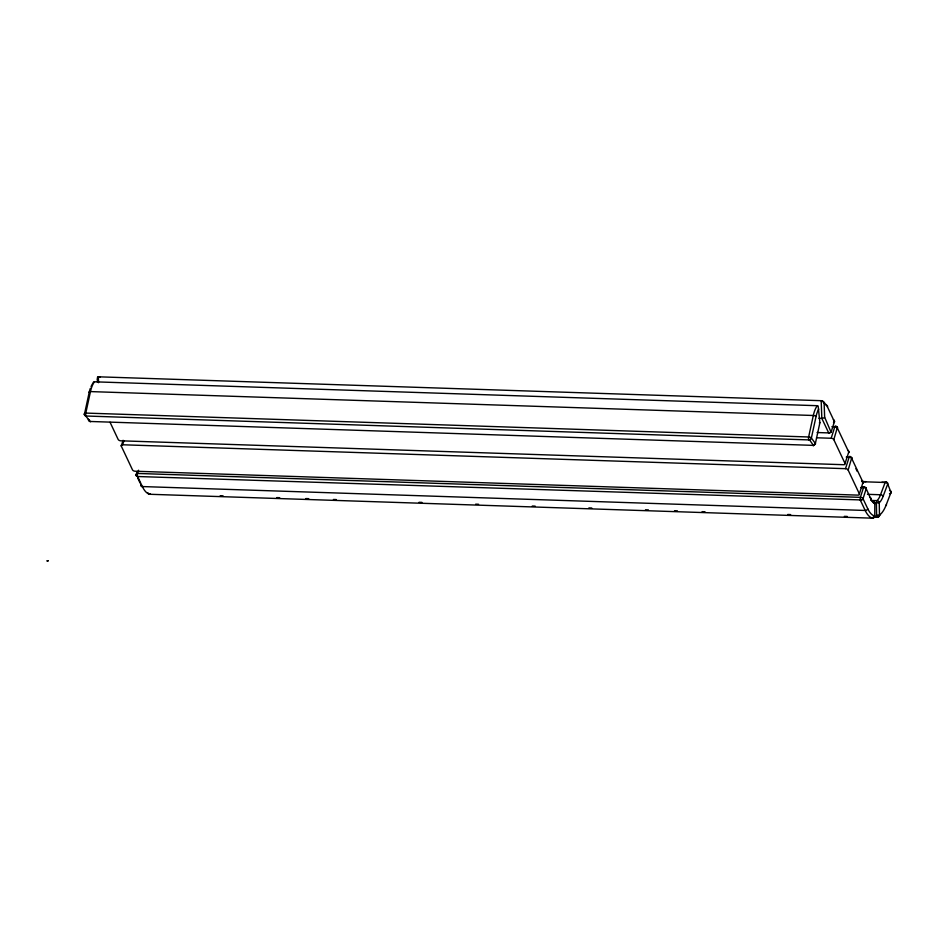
<?xml version="1.0" encoding="UTF-8"?>
<svg xmlns="http://www.w3.org/2000/svg" width="938" height="938" viewBox="0 0 938 938"><rect width="100%" height="100%" fill="white"/><g stroke="black" fill="none" stroke-linecap="round" stroke-linejoin="round"><path stroke-width="1.41" d="M872.211 500.998A21.844 8.301 -88.1 0 0 872.997 501.431A2.181 1.993 -66.8 0 1 874.814 503.659L874.755 516.064A2.181 2.017 -77.4 0 1 872.61 518.175L149.763 494.279A2.181 2.017 -77.4 0 1 147.958 492.778M891.077 492.52L887.723 484.02A2.181 1.513 -21.3 0 0 886.316 482.331L886.363 481.944M814.571 444.366A2.181 0.879 12.3 0 0 815.38 443.475L819.894 422.745L818.147 406.072A1.583 1.348 -40.7 0 0 817.303 405.697L94.457 381.813A1.583 1.348 -40.7 0 0 93.483 382.129L91.854 385.037A19.663 7.469 -88.1 0 0 91.056 386.573M831.127 432.055L834.515 421.385M84.385 414.549L89.169 392.494A19.663 7.469 -88.1 0 1 90.341 388.355M48.037 560.983L46.923 560.971M818.733 409.062A19.663 7.469 -88.1 0 0 816.048 416.531L811.37 438.023A2.181 1.817 -36.3 0 1 808.919 439.91L86.085 416.015A2.181 1.817 -36.3 0 1 84.49 413.998A2.181 0.879 12.3 0 1 85.792 413.083L808.638 436.979A2.181 0.879 12.3 0 1 811.37 438.023L815.38 443.475A2.181 1.817 -36.3 0 1 812.929 445.362L90.095 421.467A2.181 1.817 -36.3 0 1 88.5 419.45L88.723 420.247M136.022 475.132L136.151 474.71A2.181 1.208 17.6 0 1 137.546 473.456L138.578 470.208M862.479 480.866A2.181 1.618 -25.2 0 1 863.007 482.402L859.372 493.869A2.181 1.208 17.6 0 1 857.965 495.123L135.131 471.228A2.181 1.208 17.6 0 1 132.481 469.832L121.26 446.031L123.077 440.297M121.26 446.031A2.181 1.208 17.6 0 1 122.655 444.776L123.875 440.954M136.667 473.092L137.183 471.462M816.529 437.776L831.162 438.257L834.808 426.79A2.181 0.832 -88.1 0 1 835.981 426.38A2.181 1.618 -25.2 0 1 837.446 428.185L848.82 452.198M110.039 422.229L118.141 439.418A2.181 1.208 17.6 0 0 120.779 440.813L843.625 464.709A2.181 1.208 17.6 0 0 845.021 463.454L833.8 439.652L837.4 427.365M845.021 463.454L848.831 451.87M122.655 444.776L845.501 468.672L849.148 457.205A2.181 0.832 -88.1 0 1 850.32 456.794A2.181 1.618 -25.2 0 1 851.786 458.6L863.159 482.601M859.372 493.869L848.14 470.067L851.739 457.779L851.786 458.6A2.181 1.208 17.6 0 0 849.148 457.205L846.24 457.111M830.998 432.043L824.643 417.211L824.127 403.141L822.192 400.972A1.583 0.938 19.5 0 0 821.184 400.69L98.338 376.806A1.583 0.938 19.5 0 0 97.529 377.017L97.353 381.93M873.255 516.99L877.605 517.143A2.181 1.946 54.9 0 0 879.469 515.103L879.246 502.756A24.025 9.134 -88.1 0 0 883.127 496.296L887.723 484.02A2.181 1.337 20.5 0 0 885.132 482.484L861.905 481.71M886.152 505.535A2.181 1.337 20.5 0 0 886.34 504.515L891.1 492.192M84.326 414.268L90.095 421.467A2.181 0.832 -88.1 0 0 90.716 421.584M860.885 499.931L137.616 476.516A2.181 1.618 -25.2 0 1 136.151 474.71L135.987 474.827M809.306 439.512L813.516 445.562M880.254 514.587A38.446 14.609 -88.1 0 1 877.605 517.143A2.181 0.832 -88.1 0 1 876.62 515.29L876.397 502.956A2.181 0.832 -88.1 0 1 877.007 500.634A21.844 8.301 -88.1 0 0 880.536 494.76L885.132 482.484A2.181 0.832 -88.1 0 1 886.316 482.331L886.656 482.073M863.171 482.284L863.007 482.402A2.181 1.208 17.6 0 1 862.538 483.516M861.131 500.106L860.463 500.411L865.199 510.46A38.446 14.609 -88.1 0 0 872.61 518.175A2.181 0.832 -88.1 0 0 873.36 517.319M809.564 439.641L808.919 439.91A2.181 0.832 -88.1 0 1 808.638 436.979L813.316 415.487A21.844 8.301 -88.1 0 1 817.303 405.708M874.814 503.659L874.814 503.542A24.025 9.134 -88.1 0 1 870.863 499.063L865.95 488.17M819.331 422.897L819.894 422.745M876.62 515.29L879.469 515.103A36.254 13.777 -88.1 0 0 886.34 504.515M47.299 560.76L48.272 560.69M818.897 418.266L821.829 418.36A2.075 1.02 -11.4 0 0 823.025 418.207A2.263 1.102 -11.4 0 0 824.092 417.738A2.497 1.219 -11.4 0 0 824.643 417.211M831.9 426.696L834.808 426.79A2.181 1.208 17.6 0 1 837.446 428.185L837.271 427.353M817.08 432.524L828.688 432.91A2.181 0.832 -88.1 0 0 829.86 432.488A2.181 1.208 17.6 0 0 831.256 431.234A2.181 1.618 -25.2 0 1 828.688 432.91L821.829 418.36L821.184 400.702A21.844 8.301 -88.1 0 1 824.572 402.742M863.089 481.569L865.985 481.663M881.955 482.191L886.316 482.331M861.752 487.103L864.66 487.209A2.181 1.618 -25.2 0 1 866.126 489.003L863.03 498.735A2.181 1.618 -25.2 0 1 860.463 500.411A2.181 0.832 -88.1 0 1 860.392 497.351L863.488 487.619A2.181 0.832 -88.1 0 1 864.66 487.209M860.58 487.526L863.488 487.619A2.181 1.208 17.6 0 1 866.126 489.003L866.079 488.194M867.474 494.326L880.536 494.76A2.181 1.337 20.5 0 1 883.127 496.296M871.203 500.446L877.007 500.634A2.181 1.899 47.7 0 1 879.246 502.756L873.501 502.862M873.946 516.557L876.842 516.65M220.196 495.733L223.092 495.827M276.804 497.597L279.7 497.691M305.835 498.559L308.731 498.653M333.412 499.473L336.308 499.567M419.052 502.299L421.948 502.393M475.66 504.175L478.556 504.269M532.268 506.039L535.164 506.133M588.876 507.915L591.772 508.009M645.485 509.78L648.381 509.885M674.516 510.741L677.412 510.835M702.093 511.656L704.989 511.749M787.732 514.481L790.628 514.587M844.341 516.357L847.237 516.451M813.703 445.491L812.929 445.362A2.181 0.832 -88.1 0 0 813.762 445.222M874.673 515.935L874.873 516.041A36.254 13.777 -88.1 0 1 867.767 508.783L863.03 498.735A2.181 1.208 17.6 0 0 860.392 497.351L137.546 473.456A2.181 0.832 -88.1 0 0 137.616 476.516L142.353 486.564A38.446 14.609 -88.1 0 0 149.763 494.279A2.181 0.832 -88.1 0 0 150.303 493.916M834.503 421.713L834.351 421.502A2.181 1.618 -25.2 0 0 833.39 419.778M88.84 420.083L88.5 419.45A2.181 0.879 12.3 0 0 89.591 420.154M826.026 405.157A2.181 1.618 -25.2 0 1 827.492 406.963L834.351 421.502A2.181 1.208 17.6 0 1 833.46 422.733M855.937 468.695L857.18 471.333M137.734 478.063L140.102 483.082M98.549 382.692L98.338 376.806A21.844 8.301 -88.1 0 1 100.085 377.334M889.494 493.646A2.181 1.337 20.5 0 0 890.936 492.239A2.181 1.513 -21.3 0 0 889.517 490.562M94.457 381.813A21.844 8.301 -88.1 0 0 90.47 391.592L85.792 413.083A2.181 0.832 -88.1 0 0 86.085 416.015M816.048 416.531A2.181 0.879 12.3 0 0 813.316 415.487L90.47 391.592A2.181 0.879 12.3 0 0 89.169 392.494M97.247 379.116A19.663 7.469 -88.1 0 1 98.162 379.632M824.127 403.141A19.663 7.469 -88.1 0 1 827.492 406.963M845.501 468.672A2.181 1.208 17.6 0 1 848.14 470.067M861.541 480.596A2.181 1.618 -25.2 0 1 862.045 480.666M831.162 438.257A2.181 1.208 17.6 0 1 833.8 439.652M848.515 452.902A2.181 1.208 17.6 0 0 848.667 451.987A2.181 1.618 -25.2 0 0 847.706 450.252M871.449 500.341A21.844 8.301 -88.1 0 1 870.722 499.497M872.997 501.431A2.181 0.832 -88.1 0 1 873.513 502.358M867.767 508.783A2.181 1.618 -25.2 0 1 865.199 510.46L142.353 486.564A2.181 1.618 -25.2 0 1 140.888 484.758A36.254 13.777 -88.1 0 0 141.908 486.705M870.124 497.41A2.181 1.618 -25.2 0 1 870.863 499.063"/></g></svg>
